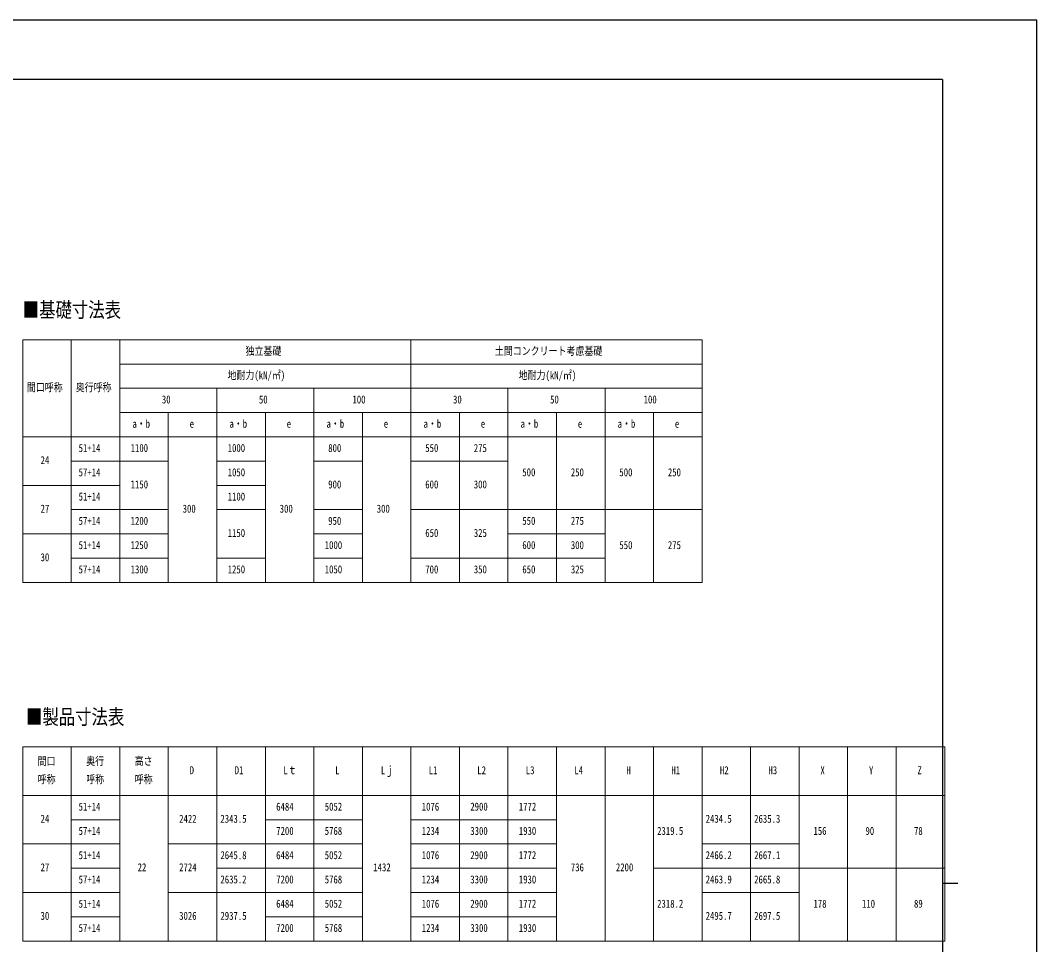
# Model space of a CAD drawing. Units: millimetres, scale not verified. Extents: x -10512 to 10512, y -7425 to 7425.
# Drawn here: x 2134 to 10512, y -193 to 7425 of the extents above; entities that cross this region are included whole.
import ezdxf
from ezdxf.enums import TextEntityAlignment as Align

# ---------------------------------------------------------------- set-up
doc = ezdxf.new("R2010")
doc.units = ezdxf.units.MM
doc.header["$LTSCALE"] = 40
doc.layers.add('0-1_TABLE1', color=7, linetype='Continuous', lineweight=18)
doc.layers.add('0-2_USER1', color=3, linetype='Continuous')
doc.layers.add('0-7_YKK_ZWAK', color=7, linetype='Continuous')
doc.styles.add('ＭＳ ゴシック', font='')
doc.styles.get('ＭＳ ゴシック').set_extended_font_data('MS Gothic')

msp = doc.modelspace()

# ---------------------------------------------------------------- linework, layer by layer
at = {"layer": '0-1_TABLE1'}
for p, q in [((2154.06, 4792.3), (7754.06, 4792.3)), ((2154.06, 4792.3), (2154.06, 2792.3)), ((2554.06, 4792.3), (2554.06, 2792.3)), ((2954.06, 4792.3), (2954.06, 2792.3)), ((5354.06, 4792.3), (5354.06, 2792.3)), ((2954.06, 4592.3), (7754.06, 4592.3)), ((2954.06, 4392.3), (7754.06, 4392.3)), ((3754.06, 4392.3), (3754.06, 2792.3)), ((4554.06, 4392.3), (4554.06, 2792.3)), ((6154.06, 4392.3), (6154.06, 2792.3)), ((6954.06, 4392.3), (6954.06, 2792.3)), ((2954.06, 4192.3), (7754.06, 4192.3)), ((3354.06, 4192.3), (3354.06, 2792.3)), ((4154.06, 4192.3), (4154.06, 2792.3)), ((4954.06, 4192.3), (4954.06, 2792.3)), ((5754.06, 4192.3), (5754.06, 2792.3)), ((6554.06, 4192.3), (6554.06, 2792.3)), ((7354.06, 4192.3), (7354.06, 2792.3)), ((2154.06, 3992.3), (7754.06, 3992.3)), ((2554.06, 3792.3), (3354.06, 3792.3)), ((3754.06, 3792.3), (4154.06, 3792.3)), ((4554.06, 3792.3), (4954.06, 3792.3)), ((5354.06, 3792.3), (6154.06, 3792.3)), ((2154.06, 3592.3), (2954.06, 3592.3)), ((3754.06, 3592.3), (4154.06, 3592.3)), ((2554.06, 3392.3), (3354.06, 3392.3)), ((3754.06, 3392.3), (4154.06, 3392.3)), ((4554.06, 3392.3), (4954.06, 3392.3)), ((5354.06, 3392.3), (7754.06, 3392.3)), ((2154.06, 3192.3), (3354.06, 3192.3)), ((4554.06, 3192.3), (4954.06, 3192.3)), ((6154.06, 3192.3), (6954.06, 3192.3)), ((2554.06, 2992.3), (3354.06, 2992.3)), ((3754.06, 2992.3), (4154.06, 2992.3)), ((4554.06, 2992.3), (4954.06, 2992.3)), ((5354.06, 2992.3), (6954.06, 2992.3)), ((2154.06, 1436.65), (2154.06, -163.35)), ((2554.06, 1436.65), (2554.06, -163.35)), ((3354.06, 1436.65), (3354.06, -163.35)), ((3754.06, 1436.65), (3754.06, -163.35)), ((4154.06, 1436.65), (4154.06, -163.35)), ((4554.06, 1436.65), (4554.06, -163.35)), ((4954.06, 1436.65), (4954.06, -163.35)), ((5354.06, 1436.65), (5354.06, -163.35)), ((5754.06, 1436.65), (5754.06, -163.35)), ((6154.06, 1436.65), (6154.06, -163.35)), ((6554.06, 1436.65), (6554.06, -163.35)), ((6954.06, 1436.65), (6954.06, -163.35)), ((7354.06, 1436.65), (7354.06, -163.35)), ((7754.06, 1436.65), (7754.06, -163.35)), ((8154.06, 1436.65), (8154.06, -163.35)), ((8554.06, 1436.65), (8554.06, -163.35)), ((8954.06, 1436.65), (8954.06, -163.35)), ((9354.06, 1436.65), (9354.06, -163.35)), ((9754.06, 1436.65), (9754.06, -163.35)), ((2554.06, 836.65), (2954.06, 836.65)), ((4154.06, 836.65), (4954.06, 836.65)), ((5354.06, 836.65), (6554.06, 836.65)), ((5354.06, 636.65), (6554.06, 636.65)), ((7754.06, 636.65), (8554.06, 636.65)), ((2554.06, 436.65), (2954.06, 436.65)), ((5354.06, 436.65), (6554.06, 436.65)), ((7354.06, 436.65), (9754.06, 436.65)), ((5354.06, 236.65), (6554.06, 236.65)), ((7754.06, 236.65), (8554.06, 236.65)), ((2554.06, 36.65), (2954.06, 36.65)), ((4154.06, 36.65), (4954.06, 36.65)), ((5354.06, 36.65), (6554.06, 36.65)), ((2154.06, -163.35), (9754.06, -163.35))]:
    msp.add_line(p, q, dxfattribs=at)
for points in [[(7754.06, 4792.3), (7754.06, 4192.3), (7754.06, 2792.3)], [(2154.06, 2792.3), (2554.06, 2792.3), (3354.06, 2792.3), (3754.06, 2792.3), (4154.06, 2792.3), (4554.06, 2792.3), (4954.06, 2792.3), (5354.06, 2792.3), (6954.06, 2792.3), (7754.06, 2792.3)], [(2154.06, 1436.65), (4154.06, 1436.65), (6954.06, 1436.65), (9754.06, 1436.65)], [(2954.06, 1436.65), (2954.06, 1036.65), (2954.06, -163.35)], [(2154.06, 1036.65), (4154.06, 1036.65), (6954.06, 1036.65), (9754.06, 1036.65)], [(2154.06, 636.65), (2554.06, 636.65), (2954.06, 636.65)], [(3354.06, 636.65), (4154.06, 636.65), (4954.06, 636.65)], [(3754.06, 436.65), (4154.06, 436.65), (4954.06, 436.65)], [(2154.06, 236.65), (2554.06, 236.65), (2954.06, 236.65)], [(3354.06, 236.65), (4154.06, 236.65), (4954.06, 236.65)]]:
    msp.add_lwpolyline(points, dxfattribs=at)
at = {"layer": '0-7_YKK_ZWAK'}
for p, q in [((9737.55, 6937.5), (-9762.45, 6937.5)), ((9737.55, 6937.5), (9737.55, -6312.5)), ((9737.55, 312.5), (9862.55, 312.5))]:
    msp.add_line(p, q, dxfattribs=at)
msp.add_lwpolyline([(-10512.5, -7425), (10512.5, -7425), (10512.5, 7425), (-10512.5, 7425)], close=True, dxfattribs=at)

# ---------------------------------------------------------------- texts
at = {"layer": '0-1_TABLE1', "style": 'ＭＳ ゴシック', "width": 0.8}
for s, p in [('独立基礎', (3990.86, 4647.3)), ('土間コンクリート考慮基礎', (6045.26, 4647.3)), ('地耐力(kN/㎡)', (3842.06, 4447.3)), ('地耐力(kN/㎡)', (6242.06, 4447.3)), ('間口呼称', (2188.46, 4347.3)), ('奥行呼称', (2590.86, 4347.3)), ('30', (3301.26, 4247.3)), ('50', (4101.26, 4247.3)), ('100', (4872.46, 4247.3)), ('30', (5701.26, 4247.3)), ('50', (6501.26, 4247.3)), ('100', (7272.46, 4247.3)), ('a・b', (3058.06, 4047.3)), ('e', (3530.06, 4047.3)), ('a・b', (3858.06, 4047.3)), ('e', (4330.06, 4047.3)), ('a・b', (4658.06, 4047.3)), ('e', (5130.06, 4047.3)), ('a・b', (5458.06, 4047.3)), ('e', (5930.06, 4047.3)), ('a・b', (6258.06, 4047.3)), ('e', (6730.06, 4047.3)), ('a・b', (7058.06, 4047.3)), ('e', (7530.06, 4047.3)), ('51+14', (2614.86, 3847.3)), ('1100', (3043.66, 3847.3)), ('1000', (3843.66, 3847.3)), ('800', (4672.46, 3847.3)), ('550', (5472.46, 3847.3)), ('275', (5872.46, 3847.3)), ('24', (2301.26, 3747.3)), ('57+14', (2614.86, 3647.3)), ('1050', (3843.66, 3647.3)), ('500', (6272.46, 3647.3)), ('250', (6672.46, 3647.3)), ('500', (7072.46, 3647.3)), ('250', (7472.46, 3647.3)), ('1150', (3043.66, 3547.3)), ('900', (4672.46, 3547.3)), ('600', (5472.46, 3547.3)), ('300', (5872.46, 3547.3)), ('51+14', (2614.86, 3447.3)), ('1100', (3843.66, 3447.3)), ('27', (2301.26, 3347.3)), ('300', (3472.46, 3347.3)), ('300', (4272.46, 3347.3)), ('300', (5072.46, 3347.3)), ('57+14', (2614.86, 3247.3)), ('1200', (3043.66, 3247.3)), ('950', (4672.46, 3247.3)), ('550', (6272.46, 3247.3)), ('275', (6672.46, 3247.3)), ('1150', (3843.66, 3147.3)), ('650', (5472.46, 3147.3)), ('325', (5872.46, 3147.3)), ('51+14', (2614.86, 3047.3)), ('1250', (3043.66, 3047.3)), ('1000', (4643.66, 3047.3)), ('600', (6272.46, 3047.3)), ('300', (6672.46, 3047.3)), ('550', (7072.46, 3047.3)), ('275', (7472.46, 3047.3)), ('30', (2301.26, 2947.3)), ('57+14', (2614.86, 2847.3)), ('1300', (3043.66, 2847.3)), ('1250', (3843.66, 2847.3)), ('1050', (4643.66, 2847.3)), ('700', (5472.46, 2847.3)), ('350', (5872.46, 2847.3)), ('650', (6272.46, 2847.3)), ('325', (6672.46, 2847.3)), ('間口', (2277.26, 1266.65)), ('奥行', (2677.26, 1266.65)), ('高さ', (3077.26, 1266.65)), ('D', (3530.06, 1191.65)), ('D1', (3901.26, 1191.65)), ('Lｔ', (4303.66, 1191.65)), ('L', (4730.06, 1191.65)), ('Lｊ', (5106.4, 1191.65)), ('L1', (5501.26, 1191.65)), ('L2', (5901.26, 1191.65)), ('L3', (6301.26, 1191.65)), ('L4', (6701.26, 1191.65)), ('H', (7130.06, 1191.65)), ('H1', (7501.26, 1191.65)), ('H2', (7901.26, 1191.65)), ('H3', (8301.26, 1191.65)), ('X', (8730.06, 1191.65)), ('Y', (9130.06, 1191.65)), ('Z', (9530.06, 1191.65)), ('呼称', (2277.26, 1116.65)), ('呼称', (2677.26, 1116.65)), ('呼称', (3077.26, 1116.65)), ('51+14', (2614.86, 891.65)), ('6484', (4243.66, 891.65)), ('5052', (4643.66, 891.65)), ('1076', (5443.66, 891.65)), ('2900', (5843.66, 891.65)), ('1772', (6243.66, 891.65)), ('24', (2301.26, 791.65)), ('2422', (3443.66, 791.65)), ('2343.5', (3783.66, 791.65)), ('2434.5', (7783.66, 791.65)), ('2635.3', (8183.66, 791.65)), ('57+14', (2614.86, 691.65)), ('7200', (4243.66, 691.65)), ('5768', (4643.66, 691.65)), ('1234', (5443.66, 691.65)), ('3300', (5843.66, 691.65)), ('1930', (6243.66, 691.65)), ('2319.5', (7383.66, 691.65)), ('156', (8672.46, 691.65)), ('90', (9101.26, 691.65)), ('78', (9501.26, 691.65)), ('51+14', (2614.86, 491.65)), ('2645.8', (3783.66, 491.65)), ('6484', (4243.66, 491.65)), ('5052', (4643.66, 491.65)), ('1076', (5443.66, 491.65)), ('2900', (5843.66, 491.65)), ('1772', (6243.66, 491.65)), ('2466.2', (7783.66, 491.65)), ('2667.1', (8183.66, 491.65)), ('27', (2301.26, 391.65)), ('22', (3101.26, 391.65)), ('2724', (3443.66, 391.65)), ('1432', (5043.66, 391.65)), ('736', (6672.46, 391.65)), ('2200', (7043.66, 391.65)), ('57+14', (2614.86, 291.65)), ('2635.2', (3783.66, 291.65)), ('7200', (4243.66, 291.65)), ('5768', (4643.66, 291.65)), ('1234', (5443.66, 291.65)), ('3300', (5843.66, 291.65)), ('1930', (6243.66, 291.65)), ('2463.9', (7783.66, 291.65)), ('2665.8', (8183.66, 291.65)), ('51+14', (2614.86, 91.65)), ('6484', (4243.66, 91.65)), ('5052', (4643.66, 91.65)), ('1076', (5443.66, 91.65)), ('2900', (5843.66, 91.65)), ('1772', (6243.66, 91.65)), ('2318.2', (7383.66, 91.65)), ('178', (8672.46, 91.65)), ('110', (9072.46, 91.65)), ('89', (9501.26, 91.65)), ('30', (2301.26, -8.35)), ('3026', (3443.66, -8.35)), ('2937.5', (3783.66, -8.35)), ('2495.7', (7783.66, -8.35)), ('2697.5', (8183.66, -8.35)), ('57+14', (2614.86, -108.35)), ('7200', (4243.66, -108.35)), ('5768', (4643.66, -108.35)), ('1234', (5443.66, -108.35)), ('3300', (5843.66, -108.35)), ('1930', (6243.66, -108.35))]:
    msp.add_text(s, height=65.98, dxfattribs=at).set_placement(p, align=Align.BOTTOM_LEFT)
at = {"layer": '0-2_USER1', "style": 'ＭＳ ゴシック', "width": 0.8}
for s, p in [('■基礎寸法表', (2154.24, 4939.82)), ('■製品寸法表', (2180.82, 1585.35))]:
    msp.add_text(s, height=123.8, dxfattribs=at).set_placement(p, align=Align.BOTTOM_LEFT)

doc.saveas('drawing.dxf')
